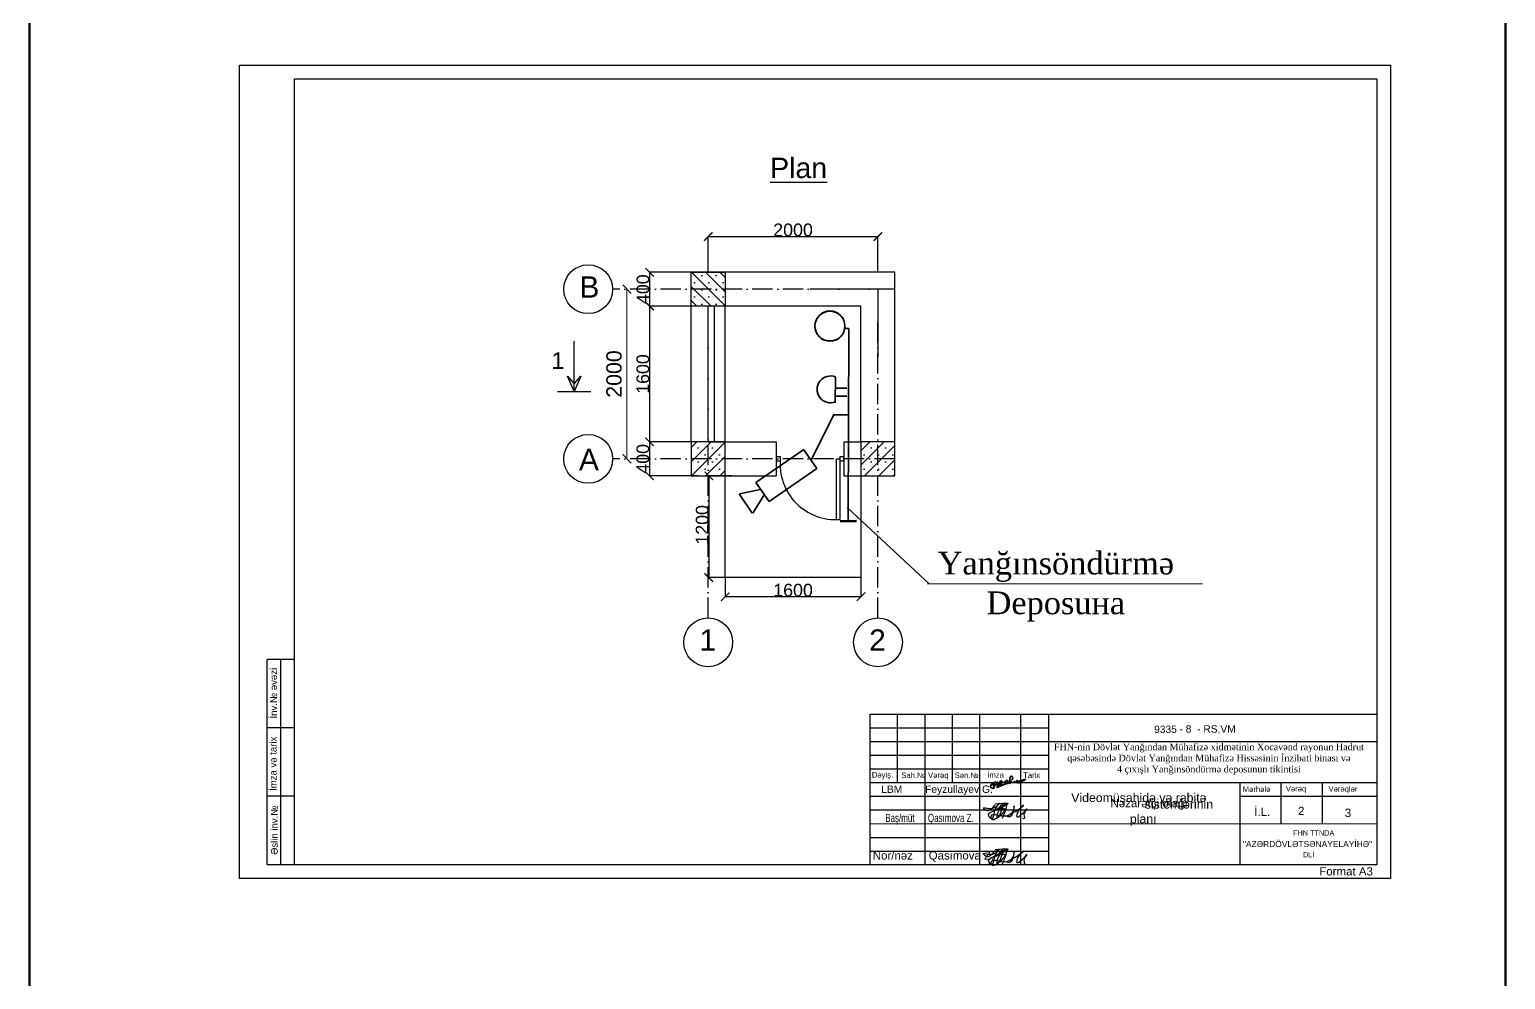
# Model space of a CAD drawing. Header units: millimetres. Extents: x 120281 to 1416367021, y -641565767 to 918373.
# Drawn here: x 990117 to 1007507, y 359769 to 370968 of the extents above; entities that cross this region are included whole.
import ezdxf

# ---------------------------------------------------------------- set-up
doc = ezdxf.new("R2010")
doc.units = ezdxf.units.MM
doc.linetypes.add('ACAD_ISO10W100', pattern=[18, 12, -3, 0, -3])
for name, color, linetype, lineweight in [('0_Ном._пера__21', 7, 'Continuous', 35), ('E-CCTV', 72, 'Continuous', 30), ('km setka', 5, 'Continuous', 13), ('Kunc stamp_n_n yaz_s__Ном._пера__7', 7, 'Continuous', 35), ('Künc ştampının yazısı', 7, 'Continuous', 13), ('Layer2', 7, 'Continuous', 13), ('TEKST', 7, 'Continuous', 0), ('Yazı', 7, 'Continuous', 15), ('окна', 150, 'Continuous', 15), ('перегородка', 130, 'Continuous', 20)]:
    doc.layers.add(name, color=color, linetype=linetype, lineweight=lineweight)
doc.styles.add('Annotative', font='arial.ttf')
doc.styles.add('ARIAL', font='arial.ttf')
doc.styles.add('Arial AzLat', font='AZLTM.TTF', dxfattribs={"height": 300})
doc.styles.add('Segoe UI Light', font='segoeuil.ttf', dxfattribs={"width": 0.7})
doc.styles.get("Standard").update_dxf_attribs({"font": 'arial.ttf'})
doc.styles.add('style4', font='times.ttf', dxfattribs={"width": 0.8, "height": 1000})
doc.styles.add('Times New  Roman', font='times.ttf')
doc.dimstyles.new('250', dxfattribs={"dimtxt": 370, "dimasz": 100, "dimexe": 1.25, "dimexo": 0.625, "dimgap": 60, "dimtad": 1, "dimtxsty": 'Times New  Roman', "dimblk": 'OBLIQUE', "dimcen": 2.5, "dimadec": 0, "dimazin": 0, "dimtfac": 1, "dimtix": 1, "dimtmove": 0, "dimatfit": 3, "dimldrblk": 'OBLIQUE', "dimfxl": 1, "dimlwd": 0, "dimlwe": 0, "dimarcsym": 0})
doc.dimstyles.new('ISO-25', dxfattribs={"dimtxt": 150, "dimasz": 100, "dimexe": 1.25, "dimexo": 0.625, "dimtad": 1, "dimtxsty": 'Standard', "dimblk": 'ARCHTICK', "dimcen": 2.5, "dimadec": 0, "dimazin": 0, "dimtfac": 1, "dimtmove": 0, "dimatfit": 3, "dimfxl": 1, "dimarcsym": 0})

# ---------------------------------------------------------------- blocks, each defined once
blk = doc.blocks.new('Гапы 800')
at = {"layer": 'окна', "color": 0, "lineweight": 30}
for p, q in [((738398, 437154), (738398, 437869)), ((738436, 437871), (738436, 437154)), ((738436, 437154), (738398, 437154))]:
    blk.add_line(p, q, dxfattribs=at)
for points in [[(738348, 437179), (738348, 437129), (738398, 437129), (738398, 437179)], [(739098, 437179), (739098, 437129), (739148, 437129), (739148, 437179)]]:
    blk.add_lwpolyline(points, close=True, dxfattribs=at)
blk.add_arc((738445, 437215), 656, 354.6709, 94.1137, dxfattribs=at)
blk = doc.blocks.new('_Oblique')
at = {"color": 0, "linetype": 'ByBlock', "lineweight": -2}
blk.add_line((-0.5, -0.5), (0.5, 0.5), dxfattribs=at)
blk = doc.blocks.new('*D812')
at = {"color": 0, "lineweight": 0, "transparency": 16777216}
for p, q in [((997156, 367907), (997157, 367907)), ((997156, 367907), (997156, 365907)), ((997156, 365907), (997157, 365907))]:
    blk.add_line(p, q, dxfattribs=at)
at = {"layer": 'Defpoints', "color": 0, "lineweight": 53, "transparency": 16777216}
for p in [(997156, 367907), (997156, 365907), (997156, 365907)]:
    blk.add_point(p, dxfattribs=at)
at = {"color": 0, "lineweight": 0, "transparency": 16777216, "xscale": 100, "yscale": 100, "zscale": 100}
for p, rotation in [((997156, 367907), 90), ((997156, 365907), 270)]:
    blk.add_blockref('_Oblique', p, dxfattribs=dict(at, rotation=rotation))
at = {"color": 0, "transparency": 16777216, "insert": (997004, 366907), "char_height": 180, "attachment_point": 5, "rotation": 90, "style": 'ARIAL'}
blk.add_mtext('2000', dxfattribs=at)
blk = doc.blocks.new('_ArchTick')
at = {"color": 0, "linetype": 'ByBlock', "const_width": 0.15}
blk.add_lwpolyline([(-0.5, -0.5), (0.5, 0.5)], dxfattribs=at)
blk = doc.blocks.new('*D814')
at = {"color": 0, "lineweight": -2, "transparency": 16777216}
for p, q in [((998113, 368108), (998113, 368529)), ((998113, 368527), (1000113, 368527)), ((1000113, 368108), (1000113, 368529))]:
    blk.add_line(p, q, dxfattribs=at)
at = {"layer": 'Defpoints', "color": 0, "lineweight": 53, "transparency": 16777216}
for p in [(1000113, 368527), (998113, 368107), (1000113, 368107)]:
    blk.add_point(p, dxfattribs=at)
at = {"color": 0, "lineweight": -2, "transparency": 16777216, "xscale": 100, "yscale": 100, "zscale": 100, "rotation": 180}
blk.add_blockref('_ArchTick', (998113, 368527), dxfattribs=at)
at = {"color": 0, "lineweight": -2, "transparency": 16777216, "xscale": 100, "yscale": 100, "zscale": 100}
blk.add_blockref('_ArchTick', (1000113, 368527), dxfattribs=at)
at = {"color": 0, "transparency": 16777216, "insert": (999113, 368605), "char_height": 150, "attachment_point": 5}
blk.add_mtext('2000', dxfattribs=at)
blk = doc.blocks.new('*D815')
at = {"color": 0, "lineweight": -2, "transparency": 16777216}
for p, q in [((997983, 368107), (997421, 368107)), ((997423, 368107), (997423, 367707)), ((997983, 367707), (997421, 367707))]:
    blk.add_line(p, q, dxfattribs=at)
at = {"layer": 'Defpoints', "color": 0, "lineweight": 53, "transparency": 16777216}
for p in [(997984, 368107), (997423, 367707), (997984, 367707)]:
    blk.add_point(p, dxfattribs=at)
at = {"color": 0, "lineweight": -2, "transparency": 16777216, "xscale": 100, "yscale": 100, "zscale": 100}
for p, rotation in [((997423, 368107), 90), ((997423, 367707), 270)]:
    blk.add_blockref('_ArchTick', p, dxfattribs=dict(at, rotation=rotation))
at = {"color": 0, "transparency": 16777216, "insert": (997345, 367907), "char_height": 150, "attachment_point": 5, "rotation": 90}
blk.add_mtext('400', dxfattribs=at)
blk = doc.blocks.new('*D816')
at = {"color": 0, "lineweight": -2, "transparency": 16777216}
for p, q in [((997983, 367707), (997420, 367707)), ((997421, 367707), (997421, 366107)), ((997983, 366107), (997420, 366107))]:
    blk.add_line(p, q, dxfattribs=at)
at = {"layer": 'Defpoints', "color": 0, "lineweight": 53, "transparency": 16777216}
for p in [(997984, 367707), (997421, 366107), (997984, 366107)]:
    blk.add_point(p, dxfattribs=at)
at = {"color": 0, "lineweight": -2, "transparency": 16777216, "xscale": 100, "yscale": 100, "zscale": 100}
for p, rotation in [((997421, 367707), 90), ((997421, 366107), 270)]:
    blk.add_blockref('_ArchTick', p, dxfattribs=dict(at, rotation=rotation))
at = {"color": 0, "transparency": 16777216, "insert": (997344, 366907), "char_height": 150, "attachment_point": 5, "rotation": 90}
blk.add_mtext('1600', dxfattribs=at)
blk = doc.blocks.new('*D817')
at = {"color": 0, "lineweight": -2, "transparency": 16777216}
for p, q in [((997983, 366107), (997420, 366107)), ((997421, 366107), (997421, 365707)), ((997983, 365707), (997420, 365707))]:
    blk.add_line(p, q, dxfattribs=at)
at = {"layer": 'Defpoints', "color": 0, "lineweight": 53, "transparency": 16777216}
for p in [(997984, 366107), (997421, 365707), (997984, 365707)]:
    blk.add_point(p, dxfattribs=at)
at = {"color": 0, "lineweight": -2, "transparency": 16777216, "xscale": 100, "yscale": 100, "zscale": 100}
for p, rotation in [((997421, 366107), 90), ((997421, 365707), 270)]:
    blk.add_blockref('_ArchTick', p, dxfattribs=dict(at, rotation=rotation))
at = {"color": 0, "transparency": 16777216, "insert": (997344, 365907), "char_height": 150, "attachment_point": 5, "rotation": 90}
blk.add_mtext('400', dxfattribs=at)
blk = doc.blocks.new('*D818')
at = {"color": 0, "lineweight": -2, "transparency": 16777216}
for p, q in [((998313, 364506), (998313, 364279)), ((999913, 364506), (999913, 364279)), ((999913, 364281), (998313, 364281))]:
    blk.add_line(p, q, dxfattribs=at)
at = {"layer": 'Defpoints', "color": 0, "lineweight": 53, "transparency": 16777216}
for p in [(998313, 364507), (999913, 364507), (998313, 364281)]:
    blk.add_point(p, dxfattribs=at)
at = {"color": 0, "lineweight": -2, "transparency": 16777216, "xscale": 100, "yscale": 100, "zscale": 100, "rotation": 180}
blk.add_blockref('_ArchTick', (998313, 364281), dxfattribs=at)
at = {"color": 0, "lineweight": -2, "transparency": 16777216, "xscale": 100, "yscale": 100, "zscale": 100}
blk.add_blockref('_ArchTick', (999913, 364281), dxfattribs=at)
at = {"color": 0, "transparency": 16777216, "insert": (999113, 364358), "char_height": 150, "attachment_point": 5}
blk.add_mtext('1600', dxfattribs=at)
blk = doc.blocks.new('*D813')
at = {"color": 0, "lineweight": -2, "transparency": 16777216}
for p, q in [((998390, 365707), (998119, 365707)), ((998120, 365707), (998120, 364507)), ((998312, 364507), (998119, 364507))]:
    blk.add_line(p, q, dxfattribs=at)
at = {"layer": 'Defpoints', "color": 0, "lineweight": 53, "transparency": 16777216}
for p in [(998390, 365707), (998120, 364507), (998313, 364507)]:
    blk.add_point(p, dxfattribs=at)
at = {"color": 0, "lineweight": -2, "transparency": 16777216, "xscale": 100, "yscale": 100, "zscale": 100}
for p, rotation in [((998120, 365707), 90), ((998120, 364507), 270)]:
    blk.add_blockref('_ArchTick', p, dxfattribs=dict(at, rotation=rotation))
at = {"color": 0, "transparency": 16777216, "insert": (998043, 365129), "char_height": 150, "attachment_point": 5, "rotation": 90}
blk.add_mtext('1200', dxfattribs=at)

msp = doc.modelspace()

# ---------------------------------------------------------------- hatches: boundary and pattern name
h = msp.add_hatch()
h.set_pattern_fill('SACNCR', color=0, scale=50, angle=180, style=0)
h.set_pattern_definition([(135, (1487180.07, 1629823.09), (84.189901, 84.189901), []), (135, (1487095.88, 1629823.09), (84.189901, 84.189901), [0, -119.0625])])
h.paths.add_polyline_path([(997912.79908, 367906.4851), (998112.09233, 367906.4851), (998112.09233, 367706.96063), (997912.79908, 367706.96063)])
h.paths.add_polyline_path([(998312.79908, 367906.4851), (998312.79908, 367706.96063), (998112.09233, 367706.96063), (998112.09233, 367906.4851)])
h.paths.add_polyline_path([(998112.09233, 367906.4851), (998112.09233, 368106.96063), (998312.79908, 368106.96063), (998312.79908, 367906.4851)])
h.paths.add_polyline_path([(997912.79908, 367906.4851), (997912.79908, 368106.96063), (998112.09233, 368106.96063), (998112.09233, 367906.4851)])
h = msp.add_hatch()
h.set_pattern_fill('SACNCR', color=0, scale=50, angle=180, style=0)
h.set_pattern_definition([(225, (1483180.05, -900009.43), (84.189901, -84.189901), []), (225, (1483095.86, -900009.43), (84.189901, -84.189901), [0, -119.0625])])
h.paths.add_polyline_path([(998112.58866, 366106.73081), (997912.79908, 366106.73081), (997912.79908, 365906.71492), (998112.58866, 365906.71492)])
h.paths.add_polyline_path([(998112.58866, 365906.71492), (998312.79908, 365906.71492), (998312.79908, 366106.73081), (998112.58866, 366106.73081)])
h.paths.add_polyline_path([(998112.58866, 365906.71492), (998112.58866, 365706.73081), (998312.79908, 365706.73081), (998312.79908, 365906.71492)])
h.paths.add_polyline_path([(998112.58866, 365906.71492), (997912.79908, 365906.71492), (997912.79908, 365706.73081), (998112.58866, 365706.73081)])
h = msp.add_hatch()
h.set_pattern_fill('SACNCR', color=0, scale=50, angle=180, style=0)
h.set_pattern_definition([(225, (1481180.05, -900009.43), (84.189901, -84.189901), []), (225, (1481095.86, -900009.43), (84.189901, -84.189901), [0, -119.0625])])
h.paths.add_polyline_path([(1000112.58866, 366106.73081), (999912.79908, 366106.73081), (999912.79908, 365906.71492), (1000112.58866, 365906.71492)])
h.paths.add_polyline_path([(1000112.58866, 365906.71492), (1000312.79908, 365906.71492), (1000312.79908, 366106.73081), (1000112.58866, 366106.73081)])
h.paths.add_polyline_path([(1000112.58866, 365906.71492), (1000112.58866, 365706.73081), (1000312.79908, 365706.73081), (1000312.79908, 365906.71492)])
h.paths.add_polyline_path([(1000112.58866, 365906.71492), (999912.79908, 365906.71492), (999912.79908, 365706.73081), (1000112.58866, 365706.73081)])

# ---------------------------------------------------------------- linework, layer by layer
at = {"color": 0}
for p, q in [((992591.86312, 370549.98235), (1006153.35037, 370549.98235)), ((992591.86312, 360960.07351), (992591.86312, 370549.98235)), ((1006153.35037, 370549.98235), (1006153.35037, 360960.07351)), ((993237.64823, 370388.53607), (1005991.90409, 370388.53607)), ((993237.64823, 361121.51978), (993237.64823, 370388.53607)), ((1005991.90409, 370388.53607), (1005991.90409, 361121.51978)), ((1000312.79908, 368106.96063), (997912.79908, 368106.96063)), ((1000312.79908, 366106.73081), (1000312.79908, 368106.96063)), ((1000111.80407, 367906.94955), (999311.80407, 367906.95687)), ((1000111.80407, 367906.94955), (1000111.79675, 367106.94955)), ((997912.79908, 366106.88969), (997912.79908, 367707.04007)), ((998112.09233, 366106.81025), (998112.09233, 367707.04007)), ((998188.13494, 366106.81025), (998188.13494, 367707.04007)), ((998312.79908, 366106.81025), (998312.79908, 367707.04007)), ((999912.79908, 367706.96063), (998312.79908, 367706.96063)), ((999912.79908, 366106.73081), (999912.79908, 367706.96063)), ((996534.35767, 366702.76244), (996534.35767, 367295.28823)), ((996336.84907, 366702.76244), (996731.86627, 366702.76244)), ((998112.78319, 366106.81025), (998312.79908, 366106.81025)), ((998312.79908, 366106.73081), (998912.79908, 366106.73081)), ((998912.79908, 366106.72112), (998912.79908, 365706.72112)), ((999712.79908, 366106.81025), (999912.79908, 366106.81025)), ((999712.79908, 366106.81025), (999712.79908, 365706.81025)), ((998312.79908, 365706.73081), (998912.79908, 365706.81025)), ((998312.79908, 365706.73081), (998912.79908, 365706.73081)), ((998312.79908, 364506.73081), (998312.79908, 365706.73081)), ((999712.79908, 365706.81025), (999912.79908, 365706.81025)), ((999912.79908, 365706.73081), (999912.79908, 364506.73081)), ((999912.79908, 364506.73081), (998312.79908, 364506.73081)), ((992914.75568, 361121.51978), (992914.75568, 363543.21394)), ((993237.64823, 363543.21394), (992914.75568, 363543.21394)), ((993076.20195, 361121.51978), (993076.20195, 363543.21394)), ((1000022.47043, 362897.6305), (1005991.90409, 362897.42883)), ((1000022.47043, 361121.72145), (1000022.47043, 362897.6305)), ((1000345.36298, 362090.39912), (1000345.36298, 362897.6305)), ((1000668.25553, 361121.72145), (1000668.25553, 362897.6305)), ((1000991.14809, 362090.39912), (1000991.14809, 362897.6305)), ((1001314.04064, 361121.72145), (1001314.04064, 362897.6305)), ((1001798.37947, 361121.72145), (1001798.37947, 362897.6305)), ((1002121.27203, 362897.6305), (1002121.27203, 361121.72145)), ((993237.64823, 362735.98255), (992914.75568, 362735.98255)), ((1000022.47043, 362736.18422), (1002121.27203, 362736.18422)), ((1000022.47043, 362574.73795), (1005991.90409, 362574.53628)), ((1000022.47043, 362413.29167), (1002121.27203, 362413.29167)), ((1000022.47043, 362251.84539), (1002121.27203, 362251.84539)), ((1000022.47043, 362090.39912), (1005991.90409, 362090.19745)), ((1004377.44133, 362090.19745), (1004377.44133, 361121.51978)), ((1004861.78016, 362090.19745), (1004861.78016, 361605.85861)), ((1005346.11899, 362090.19745), (1005346.11899, 361605.85861)), ((993237.64823, 361928.75117), (992914.75568, 361928.75117)), ((1000022.47043, 361928.95284), (1002121.27203, 361928.95284)), ((1004377.44133, 361928.75117), (1005991.90409, 361928.75117)), ((1000022.47043, 361767.50656), (1002121.27203, 361767.50656)), ((1000022.47043, 361606.06028), (1005991.90409, 361605.85861)), ((1000022.47043, 361444.61401), (1002121.27203, 361444.61401)), ((1000022.47043, 361283.16773), (1002121.27203, 361283.16773)), ((993237.64823, 361121.51978), (992914.75568, 361121.51978)), ((1005991.90409, 361121.51978), (993237.64823, 361121.51978)), ((1006153.35037, 360960.07351), (992591.86312, 360960.07351))]:
    msp.add_line(p, q, dxfattribs=at)
at = {"color": 0, "linetype": 'ACAD_ISO10W100', "ltscale": 20}
for p, q in [((1000312.69562, 367906.83777), (996987.26519, 367906.83777)), ((998112.4658, 364031.70898), (998112.4658, 367631.65065)), ((1000112.71151, 364031.709), (1000112.71151, 367631.65065)), ((1000312.69562, 365906.83777), (996987.26519, 365906.83777))]:
    msp.add_line(p, q, dxfattribs=at)
at = {"color": 1, "lineweight": 35}
for p, q in [((999770.32683, 367444.93494), (999730.32683, 367444.93494)), ((999771.559, 367444.93494), (999763.33899, 365174.93494)), ((999590.32683, 366424.93494), (999770.32683, 366424.93494))]:
    msp.add_line(p, q, dxfattribs=at)
at = {"color": 244, "lineweight": 53, "true_color": 0x991b1e}
msp.add_line((999861.01446, 365172.26203), (999668.07621, 365174.12621), dxfattribs=at)
at = {"color": 5, "lineweight": 53}
msp.add_lwpolyline([(990116.51189, 383773.53803), (1007507.25494, 383773.53803), (1007507.25494, 347530.29091), (990116.51189, 347530.29091)], close=True, dxfattribs=at)
at = {"color": 0}
for points in [[(998312.79908, 367706.96063), (997912.79908, 367706.96063), (997912.79908, 368106.96063), (998312.79908, 368106.96063)], [(998312.79908, 366106.73081), (997912.79908, 366106.73081), (997912.79908, 365706.73081), (998312.79908, 365706.73081)], [(1000312.79908, 366106.73081), (999912.79908, 366106.73081), (999912.79908, 365706.73081), (1000312.79908, 365706.73081)]]:
    msp.add_lwpolyline(points, close=True, dxfattribs=at)
msp.add_lwpolyline([(996534.35767, 366702.76244), (996454.3437, 366879.90205), (996534.35767, 366789.383), (996614.37164, 366879.90205), (996534.35767, 366702.76244)], dxfattribs=at)
for centre in [(996699.60542, 367906.83777), (996699.60542, 365906.83777), (998112.87492, 363744.0495), (1000113.10473, 363744.0495)]:
    msp.add_circle(centre, 287.65977, dxfattribs=at)
at = {"color": 5, "lineweight": 30}
for points, knots in [([(1001489.00555, 361826.39229), (1001455.68907, 361782.54085), (1001412.38598, 361725.54495), (1001326.61346, 361817.87809), (1001475.49951, 361747.1856), (1001574.91149, 361889.59029), (1001467.2146, 361765.53848), (1001472.99348, 361629.1266), (1001375.87194, 361740.7404), (1001518.93703, 361750.84288), (1001623.3232, 361910.66447), (1001518.11292, 361613.11415), (1001517.10058, 361763.17255), (1001672.61151, 361911.27516), (1001610.58826, 361749.55602), (1001578.30166, 361665.37208)], [0, 0, 0, 0, 123.2489500797, 160.1928164206, 269.0904096035, 363.6160457848, 466.2819802585, 568.9335272021, 615.2131867769, 766.8658942306, 831.5177509905, 1004.482365489, 1034.9456519178, 1197.7918211435, 1374.6022704691, 1374.6022704691, 1374.6022704691, 1374.6022704691]), ([(1001495.53924, 361839.44787), (1001575.49776, 361848.37973), (1001759.55847, 361868.94045), (1001334.58184, 361698.20723), (1001663.14338, 361826.99911), (1001556.4995, 361691.50047), (1001447.86455, 361625.17406), (1001448.68684, 361741.88323), (1001602.50545, 361662.19403), (1001722.23808, 361731.68317), (1001718.60175, 361860.11319), (1001713.33537, 361679.05601), (1001594.59938, 361691.78984), (1001754.35614, 361747.63689), (1001872.6945, 361866.00373), (1001747.51316, 361757.06598), (1001744.46922, 361635.86142), (1001921.75078, 361846.11291), (1001831.61612, 361735.51643), (1001833.90714, 361700.31679), (1001845.54162, 361662.23265), (1001827.22993, 361664.69899), (1001822.23245, 361665.37208)], [0, 0, 0, 0, 148.1009884598, 340.9214576355, 479.3482379451, 578.3515752987, 685.1483424013, 719.9634384521, 841.9288343568, 1016.4567785713, 1033.8643265183, 1168.4580041838, 1190.2375250709, 1334.00450282, 1419.0242353361, 1556.1696779092, 1580.1051721982, 1730.7740714666, 1794.2288526041, 1820.3401750355, 1855.155271805, 1868.2230700526, 1868.2230700526, 1868.2230700526, 1868.2230700526]), ([(1001489.00555, 361286.80367), (1001455.68907, 361242.95224), (1001412.38598, 361185.95634), (1001326.61346, 361278.28948), (1001475.49951, 361207.59698), (1001574.91149, 361350.00168), (1001467.2146, 361225.94986), (1001472.99348, 361089.53799), (1001375.87194, 361201.15179), (1001518.93703, 361211.25427), (1001623.3232, 361371.07586), (1001518.11292, 361073.52554), (1001517.10058, 361223.58394), (1001672.61151, 361371.68655), (1001610.58826, 361209.96741), (1001578.30166, 361125.78347)], [0, 0, 0, 0, 123.2489500797, 160.1928164207, 269.0904096036, 363.6160457849, 466.2819802586, 568.9335272022, 615.2131867769, 766.8658942306, 831.5177509905, 1004.4823654892, 1034.9456519182, 1197.7918211438, 1374.6022704694, 1374.6022704694, 1374.6022704694, 1374.6022704694]), ([(1001495.53924, 361299.85926), (1001575.49776, 361308.79112), (1001759.55847, 361329.35184), (1001334.58184, 361158.61862), (1001663.14338, 361287.4105), (1001556.4995, 361151.91186), (1001447.86455, 361085.58545), (1001448.68684, 361202.29462), (1001602.50545, 361122.60542), (1001722.23808, 361192.09455), (1001718.60175, 361320.52457), (1001713.33537, 361139.4674), (1001594.59938, 361152.20123), (1001754.35614, 361208.04828), (1001872.6945, 361326.41512), (1001747.51316, 361217.47737), (1001744.46922, 361096.2728), (1001921.75078, 361306.5243), (1001831.61612, 361195.92782), (1001833.90714, 361160.72817), (1001845.54162, 361122.64404), (1001827.22993, 361125.11038), (1001822.23245, 361125.78347)], [0, 0, 0, 0, 148.1009884598, 340.9214576355, 479.3482379451, 578.3515752986, 685.1483424012, 719.9634384519, 841.9288343567, 1016.4567785711, 1033.8643265182, 1168.4580041837, 1190.2375250707, 1334.0045028198, 1419.024235336, 1556.1696779091, 1580.105172198, 1730.7740714665, 1794.228852604, 1820.3401750354, 1855.1552718048, 1868.2230700525, 1868.2230700525, 1868.2230700525, 1868.2230700525])]:
    msp.add_open_spline(points, degree=3, knots=knots, dxfattribs=at)
at = {"layer": '0_Ном._пера__21', "color": 5, "linetype": 'Continuous', "flags": 128}
msp.add_lwpolyline([(1001471.22535, 362064.50092, -0.3006337272), (1001478.43226, 362075.81877, 0.2802498133), (1001478.09732, 362085.14237, 0.2687793642), (1001466.98988, 362087.16061, 0.1221920669), (1001436.96498, 362046.45099), (1001437.61091, 362039.35024, 0.0999903221), (1001461.22197, 362022.6388, 0.2003981025), (1001478.46654, 362024.01907, 0.312913754), (1001478.99002, 362048.10505, -0.2937938278)], format="xyb", close=True, dxfattribs=at)
for points in [[(1001480.21522, 362046.00018, 0.2027102337), (1001485.68547, 362063.97201, -0.0832167747), (1001488.08861, 362094.17341, -0.5409747277), (1001500.69909, 362096.34267), (1001504.89428, 362086.07776)], [(1001507.02816, 362083.39134), (1001516.72324, 362091.83809, -1.0345011644), (1001529.39566, 362081.66338), (1001499.28512, 362054.60299)], [(1001504.89428, 362086.07776), (1001520.3977, 362066.55996), (1001533.42119, 362063.55648), (1001571.40481, 362092.1696, 1.2496403785), (1001556.88124, 362105.78242, 0.0792582279), (1001536.09266, 362062.05475), (1001536.09266, 362043.36642), (1001534.08905, 362036.3583), (1001518.56106, 362033.68854), (1001514.72082, 362041.53096), (1001520.89861, 362049.54025), (1001545.77678, 362051.70942), (1001551.41847, 362053.15786), (1001556.78973, 362061.53687), (1001554.85218, 362062.77891), (1001551.13352, 362056.97791), (1001554.16959, 362049.49204), (1001558.82031, 362049.49204), (1001574.49457, 362060.75082), (1001576.48491, 362068.70704), (1001573.55178, 362072.78983), (1001568.1536, 362068.91171), (1001566.95225, 362062.00707), (1001570.12714, 362057.6137), (1001579.20852, 362059.81038), (1001622.30516, 362076.85296), (1001636.37735, 362092.75769), (1001641.2356, 362106.48598), (1001640.19548, 362114.72479), (1001629.21985, 362114.72479), (1001616.27257, 362108.61656), (1001603.57199, 362098.11057), (1001606.30471, 362085.92626), (1001615.97436, 362079.41396), (1001627.72445, 362076.40888), (1001637.13728, 362079.09652), (1001653.12092, 362086.18479), (1001672.61894, 362101.97473), (1001695.98294, 362127.17144), (1001702.20213, 362143.96925), (1001698.50422, 362157.07154), (1001685.39349, 362166.31033), (1001677.99769, 362162.27886), (1001668.58486, 362141.44958), (1001662.70184, 362102.64664), (1001660.18432, 362086.04172), (1001663.71036, 362079.63364), (1001668.92103, 362079.63364), (1001675.98065, 362090.72019), (1001682.1479, 362100.40535), (1001687.41053, 362093.91178), (1001693.9659, 362089.54435), (1001702.87447, 362089.54435), (1001715.42511, 362095.9778), (1001724.47923, 362102.50098), (1001723.21587, 362106.91992), (1001720.58386, 362103.34269), (1001725.11091, 362097.87164), (1001733.00694, 362096.60908), (1001739.95545, 362100.81758), (1001754.90527, 362109.65545), (1001754.90527, 362113.54831), (1001751.11517, 362113.54831), (1001745.00891, 362107.23555), (1001761.43266, 362102.71141), (1001782.77916, 362110.33738), (1001797.23108, 362114.95285), (1001815.61115, 362119.49212), (1001838.34221, 362125.10595), (1001849.94173, 362125.10595), (1001843.49814, 362120.65333), (1001834.06227, 362114.133), (1001813.60412, 362105.24091), (1001776.10788, 362088.43061), (1001761.7488, 362084.54771)], [(1001561.08391, 362083.08764), (1001559.00024, 362080.60196, -0.4342938136), (1001556.55274, 362080.60196, -0.1602621191), (1001556.69026, 362083.0327), (1001557.48187, 362084.21869), (1001558.89001, 362084.45481), (1001560.13201, 362084.28601)]]:
    msp.add_lwpolyline(points, format="xyb", dxfattribs=at)
at = {"layer": 'E-CCTV', "color": 5, "lineweight": 35}
for p, q in [((998676.09587, 365629.34493), (999239.26066, 366017.87402)), ((999240.87779, 366014.89682), (999394.67095, 365792.0141)), ((999394.6723, 365792.60811), (998831.5075, 365404.07901)), ((998831.5075, 365404.07901), (998676.09587, 365629.34493)), ((998476.89113, 365492.50602), (998632.30276, 365267.2401)), ((998481.69778, 365493.14319), (998729.43085, 365543.6847)), ((998637.10942, 365267.87727), (998772.31441, 365481.52588))]:
    msp.add_line(p, q, dxfattribs=at)
at = {"layer": 'km setka', "color": 1, "lineweight": 35, "ltscale": 0.3}
for p, q in [((999610.15856, 366569.01744), (999613.06316, 366869.63655)), ((999745.188, 366646.46351), (999610.91938, 366647.76082)), ((999611.17338, 366647.75836), (999742.10829, 366646.49326)), ((999611.8111, 366740.05101), (999746.33371, 366738.75124))]:
    msp.add_line(p, q, dxfattribs=at)
for centre in [(999547.87636, 367469.97674), (999547.91162, 367473.62638)]:
    msp.add_circle(centre, 176.73732, dxfattribs=at)
msp.add_arc((999553.74877, 366725.80079), 158.37038, 67.511852398, 291.616471544, dxfattribs=at)
at = {"layer": 'Layer2', "color": 0, "lineweight": 35}
msp.add_line((999328.02334, 365890.73086), (999592.84962, 366431.0955), dxfattribs=at)
at = {"layer": 'Layer2', "color": 0}
msp.add_line((1000714.94489, 364432.54239), (999750.32683, 365334.93494), dxfattribs=at)
at = {"layer": 'Layer2'}
msp.add_line((1000693.49602, 364433.3469), (1003937.37824, 364433.3469), dxfattribs=at)

# ---------------------------------------------------------------- block references
at = {"color": 0, "rotation": 180.0003456449415}
msp.add_blockref('Гапы 800', (1738058.5921, 803065.35896), dxfattribs=at)

# ---------------------------------------------------------------- texts
at = {"color": 0}
for s, p in [('B', (996596.26013, 367807.14505)), ('A', (996590.31254, 365773.42713)), ('1', (998009.52962, 363644.35677)), ('2', (1000009.75944, 363644.35677))]:
    msp.add_text(s, height=251.7023, dxfattribs=at).set_placement(p)
at = {"color": 0, "style": 'Annotative'}
msp.add_text('1', height=197.5086, dxfattribs=at).set_placement((996264.60417, 366966.43355))
at = {"color": 0, "lineweight": 53, "style": 'ARIAL'}
for s, p in [('İnv.№ əvəzi', (993032.14235, 362845.70649)), ('İmza və tarix', (993027.41251, 361991.8992)), ('Əslin inv.№', (993041.44813, 361238.7676))]:
    msp.add_text(s, height=80.7231384, rotation=90, dxfattribs=at).set_placement(p)
for s, height, p in [('Dəyiş', 64.578511, (1000041.28163, 362148.81698)), ('.', 80.72314, (1000266.86591, 362148.81698)), ('Sah.№', 64.578511, (1000388.30761, 362144.44831)), ('Vərəq', 64.578511, (1000703.70064, 362145.54958)), ('Sən.№', 64.578511, (1001017.33894, 362144.44831)), ('İmza', 64.578511, (1001401.39347, 362147.52064)), ('Tarix', 64.578511, (1001824.38675, 362145.54958)), ('Nəzarətçi otağı', 96.8677661, (1002853.89849, 361799.92269)), ('Mərhələ', 64.578511, (1004411.53828, 361980.14225)), ('Vərəq', 64.578511, (1004918.58904, 361986.63801)), ('Vərəqlər', 64.578511, (1005422.27253, 361983.1671)), ('İ.L.', 96.867766, (1004547.46813, 361696.94286)), ('2', 96.86777, (1005062.79404, 361708.00209)), ('"AZƏRDÖVLƏTSƏNAYELAYİHƏ"', 71.0363618, (1004414.42959, 361330.01576)), ('FHN TTNDA', 61.349617, (1005004.49422, 361465.83749)), ('DLİ', 61.349524, (1005120.8015, 361210.32093)), ('Format A3', 96.867766, (1005313.52393, 360995.41573))]:
    msp.add_text(s, height=height, dxfattribs=at).set_placement(p)
at = {"color": 0, "insert": (998843.19001, 369213.68659), "char_height": 240, "attachment_point": 7, "style": 'Arial AzLat'}
msp.add_mtext_dynamic_manual_height_columns('{\\fArial|b0|i0|c0|p34;\\LPlan}', width=4159.2556098, gutter_width=1200, heights=[0], dxfattribs=at)
at = {"color": 0, "insert": (1002124.41128, 362551.04092), "char_height": 78.67843314, "width": 3775.9295561, "attachment_point": 1}
msp.add_mtext('\\pxqc;{\\fTimes New Roman|b0|i0|c0|p18;FHN\\fTimes New Roman|b0|i0|c238|p18;-nin Dövlət Yanğından Mühafizə xidmətinin \\fTimes New Roman|b0|i0|c0|p18;Xo\\fTimes New Roman|b0|i0|c238|p18;cavənd rayonun Hadrut qəsəbəsində Dövlət Yanğından Mühafizə Hissəsinin İnzibati binası və \\P4 çıxışlı \\fTimes New Roman|b0|i0|c0|p18;Y\\fTimes New Roman|b0|i0|c238|p18;anğın\\fTimes New Roman|b0|i0|c0|p18;s\\fTimes New Roman|b0|i0|c238|p18;öndürmə deposunun tikintisi}', dxfattribs=at)
at = {"color": 7, "char_height": 567.52552995, "width": 1687.1238413, "attachment_point": 5, "style": 'ARIAL'}
for s, insert in [('\\A1;                  {\\H0.18258x;         \\fArial|b0|i0|c238|p34; Videomüşahidə və rabitə \\fArial|b0|i0|c204|p34; }', (1003187.39142, 361896.83712)), ('\\A1;                  {\\H0.18258x;         \\fArial|b0|i0|c238|p34; sistemlərinin planı\\fArial|b0|i0|c204|p34; }', (1003239.01533, 361733.61705))]:
    msp.add_mtext(s, dxfattribs=dict(at, insert=insert))
at = {"layer": 'Kunc stamp_n_n yaz_s__Ном._пера__7', "color": 0, "linetype": 'Continuous', "insert": (1002209.47363, 364400.11498), "char_height": 267.7325757, "width": 3961.3067352, "attachment_point": 5, "line_spacing_factor": 1.049432, "style": 'Times New  Roman'}
msp.add_mtext('{\\fTimes New Roman|b0|i0|c238|p18;Yanğınsöndürmə Deposu}на{\\fTimes New Roman|b0|i0|c238|p18; }', dxfattribs=at)
at = {"layer": 'Künc ştampının yazısı', "lineweight": 0, "char_height": 96.4329972, "attachment_point": 7, "style": 'Segoe UI Light'}
for s, insert in [('{\\f@Arial Unicode MS|b0|i0|c238|p34;Baş/müt      Qasımova Z.}', (1000199.12617, 361595.46614)), ('{\\f@Arial Unicode MS|b0|i0|c238|p34;\\W1;Nor/nəz     Qasımova Z.}', (1000052.70423, 361156.68404))]:
    msp.add_mtext(s, dxfattribs=dict(at, insert=insert))
at = {"layer": 'TEKST', "color": 7, "insert": (1003662.99159, 361682.2848), "char_height": 98.5259257, "width": 3975.5354424, "attachment_point": 7, "style": 'style4'}
msp.add_mtext('\\pxsm1,qc;{\\fArial|b0|i0|c238|p34;\\W1;3}', dxfattribs=at)
at = {"layer": 'Yazı', "color": 0, "lineweight": 25, "style": 'ARIAL'}
msp.add_text('LBM        Feyzullayev G.', height=86.3574788, dxfattribs=at).set_placement((1000152.48547, 361969.37986))
at = {"layer": 'перегородка', "color": 7, "lineweight": 53, "style": 'ARIAL'}
for s, height, p in [('9335 ', 86.347937, (1003366.84374, 362675.57657)), ('- ', 86.347937, (1003665.67358, 362679.59413)), ('8', 86.34794, (1003739.35794, 362679.59413)), ('- ', 86.347937, (1003873.53298, 362679.59413)), ('RS,VM', 86.347937, (1003947.21733, 362679.59413))]:
    msp.add_text(s, height=height, dxfattribs=at).set_placement(p)

# ---------------------------------------------------------------- dimensions: what is measured, and where the dimension line sits
dim = msp.add_linear_dim(base=(1000112.71151, 368527.33515), p1=(998112.79908, 368106.96063), p2=(1000112.71151, 368107.0482), text='2000', dimstyle='ISO-25')
dim.commit()
dim.dimension.update_dxf_attribs({"geometry": '*D814', "text_midpoint": (999112.58866, 368527.33515), "dimtype": 160})
for base, p1, p2, picture, middle in [((997422.70754, 367707.04007), (997984.03964, 368107.04007), (997984.03964, 367707.04007), '*D815', (997345.49659, 367907.04007)), ((997421.45754, 365706.81025), (997984.03964, 366106.81025), (997984.03964, 365706.81025), '*D817', (997344.24659, 365906.81025))]:
    dim = msp.add_linear_dim(base=base, p1=p1, p2=p2, angle=270, dimstyle='ISO-25')
    dim.commit()
    dim.dimension.update_dxf_attribs({"geometry": picture, "text_midpoint": middle})
at = {"color": 0}
dim = msp.add_linear_dim(base=(997155.86867, 365906.83777), p1=(997155.86867, 367906.83777), p2=(997155.86867, 365906.83777), angle=270, dimstyle='250', override={"dimtxt": 180, "dimexe": 1, "dimtxsty": 'ARIAL'}, dxfattribs=at)
dim.commit()
dim.dimension.update_dxf_attribs({"geometry": '*D812', "text_midpoint": (997003.96553, 366906.83777)})
dim = msp.add_linear_dim(base=(997421.45754, 366106.81025), p1=(997984.03964, 367707.04007), p2=(997984.03964, 366106.81025), angle=270, text='1600', dimstyle='ISO-25')
dim.commit()
dim.dimension.update_dxf_attribs({"geometry": '*D816', "text_midpoint": (997344.24659, 366906.92516)})
dim = msp.add_linear_dim(base=(998119.77557, 364506.73081), p1=(998390.23375, 365706.73081), p2=(998312.79908, 364506.73081), angle=270, dimstyle='ISO-25')
dim.commit()
dim.dimension.update_dxf_attribs({"geometry": '*D813', "text_midpoint": (998119.77557, 365129.49258), "dimtype": 160})
dim = msp.add_linear_dim(base=(998312.79908, 364280.67511), p1=(999912.79908, 364506.73081), p2=(998312.79908, 364506.73081), dimstyle='ISO-25')
dim.commit()
dim.dimension.update_dxf_attribs({"geometry": '*D818', "text_midpoint": (999112.79908, 364357.88605)})

doc.saveas('drawing.dxf')
